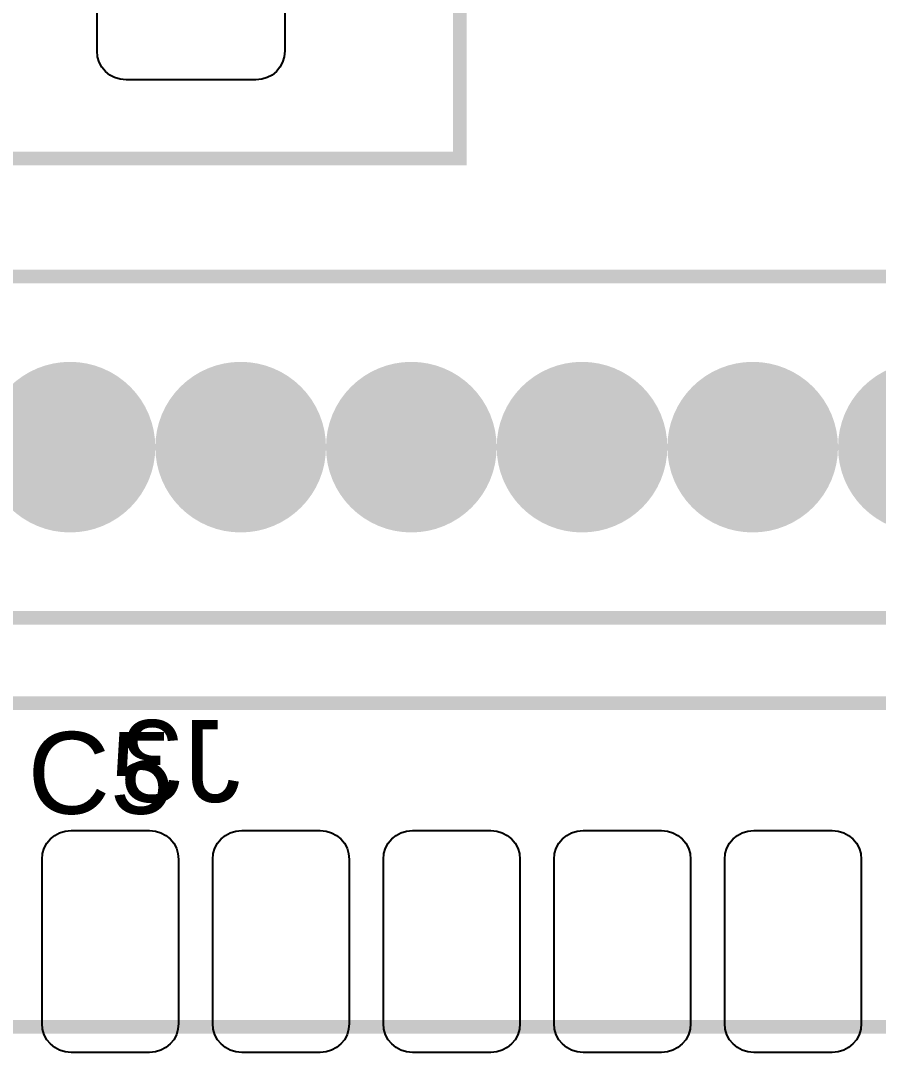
# Model space of a CAD drawing. Header units: inches. Extents: x 15 to 148, y 10 to 111.
# Drawn here: x 139.852 to 140.982, y 100.133 to 101.493 of the extents above; entities that cross this region are included whole.
import ezdxf

# ---------------------------------------------------------------- set-up
doc = ezdxf.new("R2010")
doc.units = ezdxf.units.IN
doc.header["$MEASUREMENT"] = 0
doc.layers.add('BLK_12AWG', color=7, linetype='Continuous')

# ---------------------------------------------------------------- blocks, each defined once
blk = doc.blocks.new('EPAD')
at = {"const_width": 0.5}
blk.add_lwpolyline([(-0.25, 0, 1), (0.25, 0, 1)], format="xyb", close=True, dxfattribs=at)
blk = doc.blocks.new('CEGHSD')
at = {"const_width": 0.008}
for points in [[(133.60843, 101.18443), (135.67142, 101.18443), (135.67142, 102.2553), (133.60843, 102.2553), (133.60843, 101.18443)], [(133.60843, 101.18443), (135.67142, 101.18443), (135.67142, 102.2553), (133.60843, 102.2553), (133.60843, 101.18443)], [(133.60843, 101.18443), (135.67142, 101.18443), (135.67142, 102.2553), (133.60843, 102.2553), (133.60843, 101.18443)], [(135.14308, 100.86514), (136.04308, 100.86514), (136.04308, 101.11514), (135.14308, 101.11514), (135.14308, 100.86514)], [(135.14308, 100.86514), (136.04308, 100.86514), (136.04308, 101.11514), (135.14308, 101.11514), (135.14308, 100.86514)], [(135.14308, 100.86514), (136.04308, 100.86514), (136.04308, 101.11514), (135.14308, 101.11514), (135.14308, 100.86514)], [(136.04308, 100.91514), (135.14308, 100.91514)], [(136.04308, 100.91514), (135.14308, 100.91514)], [(136.04308, 100.91514), (135.14308, 100.91514)], [(136.3167, 100.67538), (134.3167, 100.67538)], [(136.3167, 100.67538), (134.3167, 100.67538)], [(136.3167, 100.67538), (134.3167, 100.67538)]]:
    blk.add_lwpolyline(points, dxfattribs=at)
blk.add_lwpolyline([(135.56894, 101.37342), (135.56894, 101.24742), (135.56861, 101.24394), (135.56763, 101.24073), (135.56609, 101.23784), (135.56403, 101.23533), (135.56153, 101.23328), (135.55863, 101.23173), (135.55542, 101.23076), (135.55194, 101.23042), (135.55194, 101.23042), (135.47594, 101.23042), (135.47247, 101.23076), (135.46925, 101.23173), (135.46636, 101.23328), (135.46386, 101.23533), (135.4618, 101.23784), (135.46026, 101.24073), (135.45928, 101.24394), (135.45894, 101.24742), (135.45894, 101.37342)])
for points in [[(135.4897, 100.66038), (135.4437, 100.66038), (135.44022, 100.66072), (135.43701, 100.66169), (135.43412, 100.66324), (135.43161, 100.66529), (135.42956, 100.6678), (135.42801, 100.67069), (135.42704, 100.6739), (135.4267, 100.67738), (135.4267, 100.77338), (135.42704, 100.77686), (135.42801, 100.78007), (135.42956, 100.78296), (135.43161, 100.78546), (135.43412, 100.78752), (135.43701, 100.78907), (135.44022, 100.79004), (135.4437, 100.79038), (135.4897, 100.79038), (135.49318, 100.79004), (135.49639, 100.78907), (135.49928, 100.78752), (135.50179, 100.78546), (135.50384, 100.78296), (135.50539, 100.78007), (135.50636, 100.77686), (135.5067, 100.77338), (135.5067, 100.67738), (135.50636, 100.6739), (135.50539, 100.67069), (135.50384, 100.6678), (135.50179, 100.66529), (135.49928, 100.66324), (135.49639, 100.66169), (135.49318, 100.66072), (135.4897, 100.66038)], [(135.5897, 100.66038), (135.5437, 100.66038), (135.54022, 100.66072), (135.53701, 100.66169), (135.53412, 100.66324), (135.53161, 100.66529), (135.52956, 100.6678), (135.52801, 100.67069), (135.52704, 100.6739), (135.5267, 100.67738), (135.5267, 100.77338), (135.52704, 100.77686), (135.52801, 100.78007), (135.52956, 100.78296), (135.53161, 100.78546), (135.53412, 100.78752), (135.53701, 100.78907), (135.54022, 100.79004), (135.5437, 100.79038), (135.5897, 100.79038), (135.59318, 100.79004), (135.59639, 100.78907), (135.59928, 100.78752), (135.60179, 100.78546), (135.60384, 100.78296), (135.60539, 100.78007), (135.60636, 100.77686), (135.6067, 100.77338), (135.6067, 100.67738), (135.60636, 100.6739), (135.60539, 100.67069), (135.60384, 100.6678), (135.60179, 100.66529), (135.59928, 100.66324), (135.59639, 100.66169), (135.59318, 100.66072), (135.5897, 100.66038)], [(135.6897, 100.66038), (135.6437, 100.66038), (135.64022, 100.66072), (135.63701, 100.66169), (135.63412, 100.66324), (135.63161, 100.66529), (135.62956, 100.6678), (135.62801, 100.67069), (135.62704, 100.6739), (135.6267, 100.67738), (135.6267, 100.77338), (135.62704, 100.77686), (135.62801, 100.78007), (135.62956, 100.78296), (135.63161, 100.78546), (135.63412, 100.78752), (135.63701, 100.78907), (135.64022, 100.79004), (135.6437, 100.79038), (135.6897, 100.79038), (135.69318, 100.79004), (135.69639, 100.78907), (135.69928, 100.78752), (135.70179, 100.78546), (135.70384, 100.78296), (135.70539, 100.78007), (135.70636, 100.77686), (135.7067, 100.77338), (135.7067, 100.67738), (135.70636, 100.6739), (135.70539, 100.67069), (135.70384, 100.6678), (135.70179, 100.66529), (135.69928, 100.66324), (135.69639, 100.66169), (135.69318, 100.66072), (135.6897, 100.66038)], [(135.7897, 100.66038), (135.7437, 100.66038), (135.74022, 100.66072), (135.73701, 100.66169), (135.73412, 100.66324), (135.73161, 100.66529), (135.72956, 100.6678), (135.72801, 100.67069), (135.72704, 100.6739), (135.7267, 100.67738), (135.7267, 100.77338), (135.72704, 100.77686), (135.72801, 100.78007), (135.72956, 100.78296), (135.73161, 100.78546), (135.73412, 100.78752), (135.73701, 100.78907), (135.74022, 100.79004), (135.7437, 100.79038), (135.7897, 100.79038), (135.79318, 100.79004), (135.79639, 100.78907), (135.79928, 100.78752), (135.80179, 100.78546), (135.80384, 100.78296), (135.80539, 100.78007), (135.80636, 100.77686), (135.8067, 100.77338), (135.8067, 100.67738), (135.80636, 100.6739), (135.80539, 100.67069), (135.80384, 100.6678), (135.80179, 100.66529), (135.79928, 100.66324), (135.79639, 100.66169), (135.79318, 100.66072), (135.7897, 100.66038)], [(135.8897, 100.66038), (135.8437, 100.66038), (135.84022, 100.66072), (135.83701, 100.66169), (135.83412, 100.66324), (135.83161, 100.66529), (135.82956, 100.6678), (135.82801, 100.67069), (135.82704, 100.6739), (135.8267, 100.67738), (135.8267, 100.77338), (135.82704, 100.77686), (135.82801, 100.78007), (135.82956, 100.78296), (135.83161, 100.78546), (135.83412, 100.78752), (135.83701, 100.78907), (135.84022, 100.79004), (135.8437, 100.79038), (135.8897, 100.79038), (135.89318, 100.79004), (135.89639, 100.78907), (135.89928, 100.78752), (135.90179, 100.78546), (135.90384, 100.78296), (135.90539, 100.78007), (135.90636, 100.77686), (135.9067, 100.77338), (135.9067, 100.67738), (135.90636, 100.6739), (135.90539, 100.67069), (135.90384, 100.6678), (135.90179, 100.66529), (135.89928, 100.66324), (135.89639, 100.66169), (135.89318, 100.66072), (135.8897, 100.66038)]]:
    blk.add_lwpolyline(points, close=True)
at = {"xscale": 0.1, "yscale": 0.1}
for p in [(135.44308, 101.01514), (135.54308, 101.01514), (135.64308, 101.01514), (135.74308, 101.01514), (135.84308, 101.01514), (135.94308, 101.01514)]:
    blk.add_blockref('EPAD', p, dxfattribs=at)
at = {"text_generation_flag": 2, "width": 1.041667}
blk.add_text('J3', height=0.048, dxfattribs=at).set_placement((135.54308, 100.80714))
blk.add_text('J3', height=0.048, dxfattribs=at).set_placement((135.54308, 100.80714))
blk.add_text('J3', height=0.048, dxfattribs=at).set_placement((135.54308, 100.80714))
at = {"width": 1.041667}
blk.add_text('C5', height=0.048, dxfattribs=at).set_placement((135.41822, 100.80021))
blk.add_text('C5', height=0.048, dxfattribs=at).set_placement((135.41822, 100.80021))
blk.add_text('C5', height=0.048, dxfattribs=at).set_placement((135.41822, 100.80021))

msp = doc.modelspace()

# ---------------------------------------------------------------- block references
at = {"layer": 'BLK_12AWG', "xscale": 2.25, "yscale": 2.25, "zscale": 2.25}
msp.add_blockref('CEGHSD', (-164.8303, -126.3532), dxfattribs=at)

doc.saveas('drawing.dxf')
